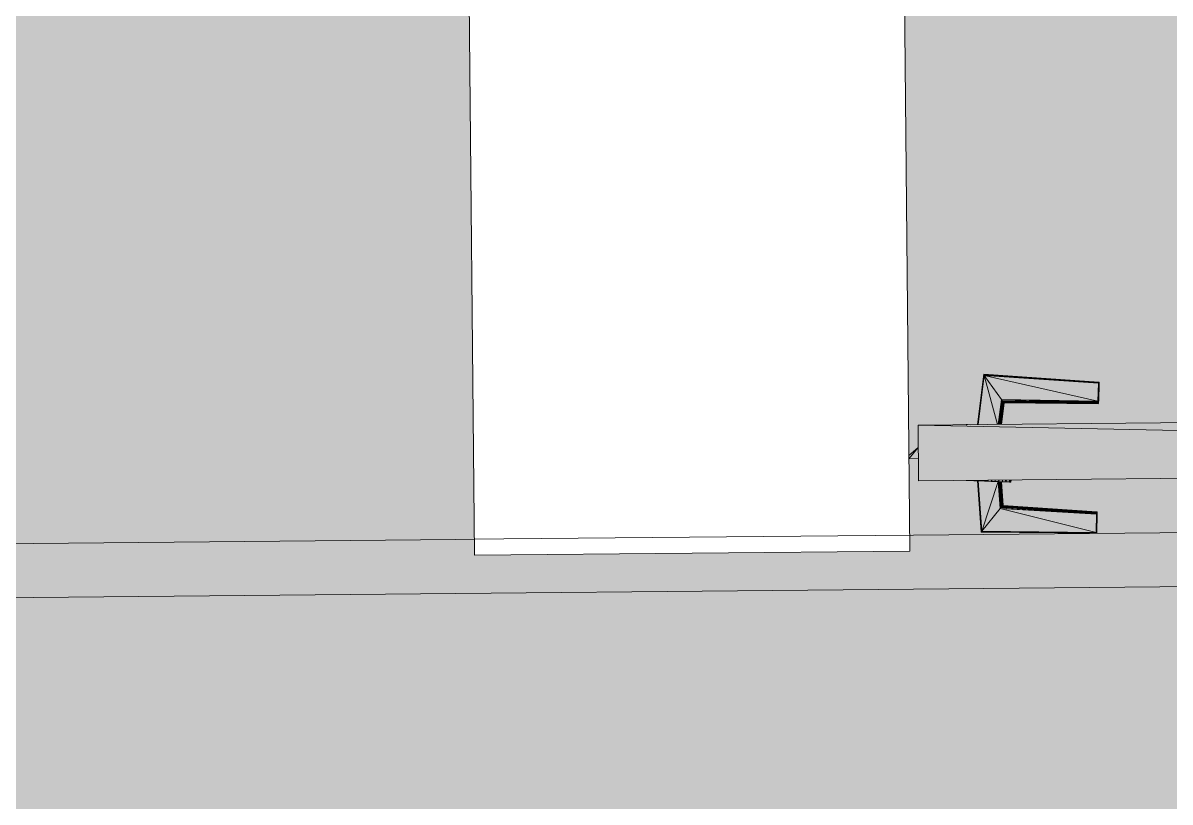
# Model space of a CAD drawing. Header units: millimetres. Extents: x 132836 to 1862386, y -330276 to -143438.
# Drawn here: x 162020 to 162720, y -272098 to -271623 of the extents above; entities that cross this region are included whole.
import ezdxf

# ---------------------------------------------------------------- set-up
doc = ezdxf.new("R2010")
doc.units = ezdxf.units.MM
doc.header["$MEASUREMENT"] = 0
doc.linetypes.add('Wipeout_Contour', pattern=[1000, 0, -1000])
for name, color, linetype in [('Divers - Dessin général', 7, 'Continuous'), ('Nouveau_0', 7, 'Continuous'), ('Structure - Murs extérieurs', 7, 'Continuous')]:
    doc.layers.add(name, color=color, linetype=linetype)

msp = doc.modelspace()

# ---------------------------------------------------------------- hatches: boundary and pattern name
at = {"linetype": 'Continuous', "lineweight": 0, "true_color": 0x6f6f6f}
h = msp.add_hatch(color=8, dxfattribs=at)
h.paths.add_polyline_path([(141848.442, -275935.042), (141848.442, -295062.571), (269220.821, -293826.868), (269220.821, -270902.734), (268763.049, -270902.734), (254213.6, -271040.575), (254213.6, -163437.635), (153156.2, -163437.635), (153156.2, -271040.575), (153182.962, -271040.57), (153183.146, -272000.514, -0.4094274), (149183.681, -275935.042)])
h.paths.add_polyline_path([(158435.584, -260639.953), (155145.584, -260639.953), (155145.584, -248364.953), (155145.584, -243089.974), (155145.584, -242189.974), (158435.584, -242189.974)], flags=0)
h.paths.add_polyline_path([(196775.042, -260810.571), (196775.042, -222495.57), (186955.542, -222495.57), (186955.542, -218295.57), (196754.55, -218295.57), (196754.55, -208495.57), (196754.55, -204495.57), (193355.542, -204495.57), (193355.542, -201780.57), (193355.542, -195161.535), (195576.034, -195161.535), (195576.034, -189810.571), (217850.068, -189810.571), (217850.068, -262266.885), (245610.045, -262266.885), (245610.045, -253395.571), (245626.034, -253395.571), (246426.034, -253395.571), (247826.034, -253395.571), (247826.034, -248005.571), (247826.034, -246605.571), (245626.034, -246605.571), (245610.045, -246605.571), (245610.045, -171995.57), (212806.28, -171995.57), (161503.433, -171995.57), (161503.433, -193810.571), (161503.433, -230015.57), (161503.433, -260810.571)], flags=0)
h.paths.add_polyline_path([(162737.042, -269433.913, -0.0903187), (162858.773, -268727.623, -0.2014487), (163912.639, -267592.74, -0.1042114), (164718.006, -267415.055), (165317.979, -267409.371, -0.1040446), (166125.354, -267571.244, -0.2382555), (167284.257, -268953.318, -0.0551886), (167336.836, -269390.334), (167338.931, -269611.438), (167351.046, -270890.267), (167092.583, -271892.761, -0.2679492), (165370.083, -272909.124), (164770.11, -272914.808, -0.1937175), (163379.252, -272370.185, -0.0705688), (163028.663, -271931.262, -0.1316525), (162751.253, -270933.845)], flags=0)
h.paths.add_polyline_path([(173316.986, -273599.031), (173316.986, -273452.052), (173330.488, -267377.824, -0.3805567), (175316.986, -265609.826), (175394.714, -265609.826), (175394.714, -270609.826), (190394.714, -270609.826), (190394.714, -265609.826), (195356.191, -265609.826, -0.4142136), (196856.191, -267109.826), (196856.191, -273660.699, -0.3455016), (195137.285, -275433.432), (175327.752, -275599.002, -0.4157911)], flags=0)
h.paths.add_polyline_path([(205510.093, -271504.083, -0.1344739), (205230.948, -270484.937), (205230.948, -268984.937, -0.4142136), (207230.948, -266984.937), (207830.948, -266984.937, -0.4142136), (209830.948, -268984.937), (209830.948, -270484.937, -0.1288203), (209574.03, -271465.581, -0.2709363), (207830.948, -272484.937), (207230.948, -272484.937, -0.26498)], flags=0)
h.paths.add_polyline_path([(217862.687, -273329.325), (217869.949, -267730.336, -0.0985615), (218100.718, -266943.721), (218117.681, -266951.545, -0.258849), (219955.479, -265605.827), (219953.141, -265587.294), (220637.569, -265587.294), (220637.569, -265687.294), (220637.569, -270687.294), (250537.569, -270687.294), (250537.569, -265687.294), (252208.004, -265687.294), (254186.294, -265687.294), (254186.294, -267687.294), (254186.294, -271062.255, 0.0013458), (254186.323, -271073.021), (254197.209, -273095.233, -0.4142136), (252208.004, -275105.97), (243484.534, -275105.97, -0.005189), (243431.438, -275116.103), (235447.992, -275196.191), (220071.012, -275253.24, -0.3865533), (217873.089, -273475.385, -0.0251892)], flags=0)

# ---------------------------------------------------------------- linework, layer by layer
at = {"color": 7, "linetype": 'Continuous', "lineweight": 20}
for p, q in [((162602.218, -271868.366), (162606.028, -271837.67)), ((162602.253, -271868.366), (162606.028, -271837.67)), ((162602.253, -271868.366), (162606.052, -271837.777)), ((162606.1, -271837.923), (162602.253, -271868.366)), ((162602.316, -271868.365), (162606.1, -271837.923)), ((162606.171, -271838.107), (162602.322, -271868.365)), ((162602.415, -271868.364), (162606.171, -271838.107)), ((162606.278, -271838.329), (162602.421, -271868.364)), ((162602.549, -271868.363), (162606.278, -271838.329)), ((162606.028, -271837.67), (162606.039, -271837.602)), ((162606.028, -271837.67), (162676.064, -271842.529)), ((162606.052, -271837.777), (162606.028, -271837.67)), ((162606.039, -271837.602), (162606.073, -271837.572)), ((162676.064, -271842.529), (162606.039, -271837.602)), ((162606.039, -271837.602), (162676.104, -271842.478)), ((162606.039, -271837.602), (162676.139, -271842.455)), ((162606.052, -271837.777), (162676.064, -271842.529)), ((162676.024, -271842.611), (162606.052, -271837.777)), ((162606.1, -271837.923), (162606.052, -271837.777)), ((162606.073, -271837.572), (162676.139, -271842.455)), ((162606.1, -271837.923), (162676.024, -271842.611)), ((162606.1, -271837.923), (162675.985, -271842.721)), ((162675.939, -271842.86), (162606.1, -271837.923)), ((162606.171, -271838.107), (162606.1, -271837.923)), ((162606.171, -271838.107), (162675.939, -271842.86)), ((162606.278, -271838.329), (162606.171, -271838.107)), ((162606.278, -271838.329), (162675.9, -271843.029)), ((162675.581, -271854.081), (162606.278, -271838.329)), ((162606.278, -271838.329), (162675.939, -271842.86)), ((162616.703, -271852.967), (162606.278, -271838.329)), ((162614.402, -271868.25), (162606.278, -271838.329)), ((162675.581, -271854.081), (162675.9, -271843.029)), ((162675.939, -271842.86), (162675.603, -271854.551)), ((162675.603, -271854.551), (162675.9, -271843.029)), ((162675.985, -271842.721), (162675.63, -271854.936)), ((162675.63, -271854.936), (162675.939, -271842.86)), ((162676.024, -271842.611), (162675.656, -271855.237)), ((162675.656, -271855.237), (162675.985, -271842.721)), ((162676.064, -271842.529), (162675.693, -271855.451)), ((162675.693, -271855.451), (162676.024, -271842.611)), ((162676.139, -271842.455), (162675.723, -271855.577)), ((162676.104, -271842.478), (162675.723, -271855.577)), ((162675.723, -271855.577), (162676.064, -271842.529)), ((162676.139, -271842.455), (162675.764, -271855.613)), ((162675.798, -271855.567), (162676.139, -271842.455)), ((162676.18, -271842.462), (162675.798, -271855.567)), ((162676.215, -271842.498), (162675.798, -271855.567)), ((162676.215, -271842.498), (162675.843, -271855.419)), ((162676.25, -271842.564), (162675.843, -271855.419)), ((162676.25, -271842.564), (162675.894, -271855.189)), ((162676.286, -271842.658), (162675.894, -271855.189)), ((162675.9, -271843.029), (162675.939, -271842.86)), ((162676.286, -271842.658), (162675.937, -271854.872)), ((162676.322, -271842.782), (162675.937, -271854.872)), ((162675.939, -271842.86), (162675.985, -271842.721)), ((162675.985, -271842.721), (162676.024, -271842.611)), ((162676.322, -271842.782), (162675.985, -271854.471)), ((162676.352, -271842.934), (162675.985, -271854.471)), ((162676.024, -271842.611), (162676.064, -271842.529)), ((162676.352, -271842.934), (162676.033, -271853.987)), ((162676.064, -271842.529), (162676.104, -271842.478)), ((162676.104, -271842.478), (162676.139, -271842.455)), ((162676.139, -271842.455), (162676.18, -271842.462)), ((162676.18, -271842.462), (162676.215, -271842.498)), ((162676.215, -271842.498), (162676.25, -271842.564)), ((162676.25, -271842.564), (162676.286, -271842.658)), ((162676.286, -271842.658), (162676.322, -271842.782)), ((162676.322, -271842.782), (162676.352, -271842.934)), ((162616.703, -271852.967), (162614.809, -271868.247)), ((162617.203, -271853.589), (162614.85, -271868.246)), ((162617.203, -271853.589), (162615.378, -271868.241)), ((162617.62, -271854.1), (162615.413, -271868.241)), ((162617.62, -271854.1), (162615.866, -271868.237)), ((162616.703, -271852.967), (162675.581, -271854.081)), ((162675.603, -271854.551), (162616.703, -271852.967)), ((162617.203, -271853.589), (162616.703, -271852.967)), ((162617.62, -271854.1), (162617.203, -271853.589)), ((162675.603, -271854.551), (162617.203, -271853.589)), ((162675.656, -271855.237), (162617.62, -271854.1)), ((162617.62, -271854.1), (162675.603, -271854.551)), ((162675.63, -271854.936), (162617.62, -271854.1)), ((162617.96, -271854.499), (162617.62, -271854.1)), ((162675.603, -271854.551), (162675.581, -271854.081)), ((162676.033, -271853.987), (162675.985, -271854.471)), ((163710.049, -271857.87), (162565.907, -271868.71)), ((162617.96, -271854.499), (162615.895, -271868.236)), ((162617.96, -271854.499), (162616.255, -271868.233)), ((162616.528, -271868.23), (162617.96, -271854.499)), ((162618.219, -271854.782), (162616.551, -271868.23)), ((162618.395, -271854.949), (162616.569, -271868.23)), ((162618.395, -271854.949), (162616.749, -271868.228)), ((162616.842, -271868.227), (162618.395, -271854.949)), ((162618.488, -271854.998), (162616.848, -271868.227)), ((162618.219, -271854.782), (162617.96, -271854.499)), ((162675.656, -271855.237), (162617.96, -271854.499)), ((162618.219, -271854.782), (162675.656, -271855.237)), ((162675.693, -271855.451), (162618.219, -271854.782)), ((162618.395, -271854.949), (162618.219, -271854.782)), ((162618.488, -271854.998), (162618.395, -271854.949)), ((162618.395, -271854.949), (162675.693, -271855.451)), ((162675.723, -271855.577), (162618.395, -271854.949)), ((162618.488, -271854.998), (162675.723, -271855.577)), ((162675.764, -271855.613), (162618.488, -271854.998)), ((162675.63, -271854.936), (162675.603, -271854.551)), ((162675.656, -271855.237), (162675.63, -271854.936)), ((162675.693, -271855.451), (162675.656, -271855.237)), ((162675.723, -271855.577), (162675.693, -271855.451)), ((162675.764, -271855.613), (162675.723, -271855.577)), ((162675.798, -271855.567), (162675.764, -271855.613)), ((162675.843, -271855.419), (162675.798, -271855.567)), ((162675.894, -271855.189), (162675.843, -271855.419)), ((162675.937, -271854.872), (162675.894, -271855.189)), ((162675.985, -271854.471), (162675.937, -271854.872)), ((162565.907, -271868.71), (163710.371, -271891.838)), ((162565.907, -271868.71), (162566.229, -271902.677)), ((162595.41, -271868.352), (162595.219, -271868.391)), ((162595.219, -271868.391), (162595.312, -271868.359)), ((162595.312, -271868.359), (162595.219, -271868.379)), ((162595.219, -271868.379), (162595.248, -271868.369)), ((162595.219, -271868.379), (162595.219, -271868.391)), ((162595.219, -271868.391), (162595.219, -271868.379)), ((162595.219, -271868.391), (162595.219, -271868.432)), ((162595.248, -271868.405), (162595.219, -271868.391)), ((162595.7, -271868.339), (162595.248, -271868.405)), ((162595.248, -271868.405), (162595.538, -271868.345)), ((162595.248, -271868.405), (162595.41, -271868.352)), ((162595.248, -271868.405), (162595.248, -271868.432)), ((162595.312, -271868.42), (162595.248, -271868.405)), ((162595.898, -271868.335), (162595.312, -271868.42)), ((162595.312, -271868.42), (162595.7, -271868.339)), ((162595.41, -271868.352), (162595.312, -271868.359)), ((162595.312, -271868.42), (162595.312, -271868.431)), ((162595.376, -271868.431), (162595.312, -271868.42)), ((162595.538, -271868.345), (162595.41, -271868.352)), ((162595.446, -271868.43), (162595.898, -271868.335)), ((162596.119, -271868.333), (162595.457, -271868.43)), ((162595.7, -271868.339), (162595.538, -271868.345)), ((162595.666, -271868.428), (162596.119, -271868.333)), ((162595.898, -271868.335), (162595.7, -271868.339)), ((162596.119, -271868.333), (162595.898, -271868.335)), ((162597.873, -271868.407), (162596.119, -271868.333)), ((162566.229, -271902.677), (163710.371, -271891.838)), ((162595.268, -271902.402), (162595.338, -271902.404)), ((162595.338, -271902.404), (162595.431, -271902.408)), ((162595.431, -271902.401), (162595.431, -271902.408)), ((162595.431, -271902.408), (162595.559, -271902.412)), ((162595.559, -271902.412), (162595.564, -271902.399)), ((162595.559, -271902.412), (162597.72, -271902.489)), ((162597.725, -271902.379), (162597.72, -271902.489)), ((162597.72, -271902.489), (162599.881, -271902.566)), ((162599.821, -271902.359), (162599.881, -271902.566)), ((162599.881, -271902.566), (162599.955, -271902.358)), ((162599.885, -271902.359), (162599.881, -271902.566)), ((162599.881, -271902.566), (162602.055, -271902.642)), ((162602.063, -271902.338), (162602.055, -271902.642)), ((162602.055, -271902.642), (162604.228, -271902.72)), ((162602.206, -271902.714), (162602.235, -271902.705)), ((162604.43, -271933.91), (162602.206, -271902.714)), ((162602.235, -271902.705), (162602.299, -271902.692)), ((162604.458, -271933.817), (162602.235, -271902.705)), ((162604.43, -271933.91), (162602.235, -271902.705)), ((162602.299, -271902.692), (162602.398, -271902.677)), ((162604.595, -271933.522), (162602.299, -271902.692)), ((162604.509, -271933.688), (162602.299, -271902.692)), ((162604.458, -271933.817), (162602.299, -271902.692)), ((162602.392, -271902.655), (162602.496, -271902.658)), ((162602.398, -271902.677), (162602.525, -271902.659)), ((162604.595, -271933.522), (162602.398, -271902.677)), ((162604.709, -271933.32), (162602.525, -271902.659)), ((162604.595, -271933.522), (162602.525, -271902.659)), ((162604.113, -271902.318), (162604.228, -271902.72)), ((162604.228, -271902.72), (162604.369, -271902.316)), ((162604.235, -271902.317), (162604.228, -271902.72)), ((162604.228, -271902.72), (162606.406, -271902.797)), ((162604.709, -271933.32), (162614.709, -271903.091)), ((162606.406, -271902.797), (162606.582, -271902.295)), ((162606.419, -271902.297), (162606.406, -271902.797)), ((162606.406, -271902.797), (162608.585, -271902.874)), ((162608.603, -271902.276), (162608.585, -271902.874)), ((162608.585, -271902.874), (162610.433, -271902.939)), ((162610.433, -271902.939), (162610.764, -271902.951)), ((162610.56, -271902.257), (162610.764, -271902.951)), ((162610.764, -271902.951), (162611.007, -271902.253)), ((162610.781, -271902.255), (162610.764, -271902.951)), ((162610.764, -271902.951), (162612.949, -271903.028)), ((162612.97, -271902.235), (162612.949, -271903.028)), ((162612.949, -271903.028), (162615.133, -271903.106)), ((162614.709, -271903.091), (162615.882, -271919.531)), ((162614.709, -271903.091), (162616.404, -271918.937)), ((162614.869, -271902.217), (162615.133, -271903.106)), ((162615.133, -271903.106), (162615.444, -271902.211)), ((162615.133, -271903.106), (162615.154, -271902.214)), ((162615.133, -271903.106), (162616.766, -271903.164)), ((162615.279, -271903.112), (162616.404, -271918.937)), ((162615.761, -271903.129), (162616.404, -271918.937)), ((162615.761, -271903.129), (162616.853, -271918.448)), ((162615.761, -271903.129), (162617.209, -271918.065)), ((162616.15, -271903.142), (162617.209, -271918.065)), ((162616.15, -271903.142), (162617.486, -271917.79)), ((162616.441, -271903.153), (162617.486, -271917.79)), ((162616.441, -271903.153), (162617.67, -271917.625)), ((162616.638, -271903.16), (162617.67, -271917.625)), ((162616.638, -271903.16), (162617.762, -271917.571)), ((162616.737, -271903.163), (162617.762, -271917.571)), ((162616.766, -271903.164), (162617.312, -271903.183)), ((162617.312, -271903.183), (162617.338, -271902.193)), ((162617.312, -271903.183), (162619.491, -271903.26)), ((162619.173, -271902.176), (162619.491, -271903.26)), ((162619.491, -271903.26), (162619.87, -271902.169)), ((162619.491, -271903.26), (162619.516, -271902.173)), ((162619.491, -271903.26), (162621.67, -271903.338)), ((162621.67, -271903.338), (162621.699, -271902.152)), ((162621.897, -271903.346), (162621.885, -271902.15)), ((162621.897, -271903.346), (162621.926, -271902.15)), ((162622.088, -271903.352), (162622.083, -271902.148)), ((162622.088, -271903.352), (162622.147, -271902.148)), ((162622.088, -271903.352), (162622.118, -271902.148)), ((162622.251, -271903.358), (162622.28, -271902.146)), ((162622.379, -271903.363), (162622.385, -271902.145)), ((162622.379, -271903.363), (162622.408, -271902.145)), ((162622.472, -271903.366), (162622.484, -271902.144)), ((162622.472, -271903.366), (162622.501, -271902.144)), ((162622.542, -271903.368), (162622.559, -271902.144)), ((162622.542, -271903.368), (162622.571, -271902.144)), ((162622.571, -271903.369), (162622.594, -271902.143)), ((162621.67, -271903.338), (162621.897, -271903.346)), ((162621.897, -271903.346), (162622.088, -271903.352)), ((162622.088, -271903.352), (162622.251, -271903.358)), ((162622.251, -271903.358), (162622.35, -271903.362)), ((162622.35, -271903.362), (162622.379, -271903.363)), ((162622.379, -271903.363), (162622.472, -271903.366)), ((162622.472, -271903.366), (162622.542, -271903.368)), ((162622.542, -271903.368), (162622.571, -271903.369)), ((162622.571, -271903.369), (162622.542, -271903.368)), ((162604.709, -271933.32), (162615.882, -271919.531)), ((162616.404, -271918.937), (162615.882, -271919.531)), ((162615.882, -271919.531), (162674.743, -271922.551)), ((162674.434, -271934.081), (162615.882, -271919.531)), ((162615.882, -271919.531), (162674.695, -271923.026)), ((162616.404, -271918.937), (162616.853, -271918.448)), ((162616.404, -271918.937), (162674.743, -271922.551)), ((162616.853, -271918.448), (162617.209, -271918.065)), ((162616.853, -271918.448), (162674.743, -271922.551)), ((162616.853, -271918.448), (162674.785, -271922.158)), ((162616.853, -271918.448), (162674.829, -271921.851)), ((162617.209, -271918.065), (162617.486, -271917.79)), ((162617.209, -271918.065), (162674.829, -271921.851)), ((162617.486, -271917.79), (162617.67, -271917.625)), ((162617.486, -271917.79), (162674.829, -271921.851)), ((162617.486, -271917.79), (162674.873, -271921.63)), ((162617.67, -271917.625), (162617.762, -271917.571)), ((162617.67, -271917.625), (162674.919, -271921.493)), ((162674.873, -271921.63), (162617.67, -271917.625)), ((162674.919, -271921.493), (162617.762, -271917.571)), ((162617.762, -271917.571), (162674.953, -271921.455)), ((162674.743, -271922.551), (162674.434, -271934.081)), ((162674.695, -271923.026), (162674.434, -271934.081)), ((162674.785, -271922.158), (162674.47, -271934.243)), ((162674.743, -271922.551), (162674.47, -271934.243)), ((162674.829, -271921.851), (162674.5, -271934.376)), ((162674.785, -271922.158), (162674.5, -271934.376)), ((162674.873, -271921.63), (162674.536, -271934.48)), ((162674.829, -271921.851), (162674.536, -271934.48)), ((162674.919, -271921.493), (162674.572, -271934.555)), ((162674.873, -271921.63), (162674.572, -271934.555)), ((162674.919, -271921.493), (162674.613, -271934.6)), ((162674.953, -271921.455), (162674.648, -271934.616)), ((162674.919, -271921.493), (162674.648, -271934.616)), ((162674.994, -271921.501), (162674.648, -271934.616)), ((162674.994, -271921.501), (162674.688, -271934.603)), ((162674.743, -271922.551), (162674.695, -271923.026)), ((162674.994, -271921.501), (162674.723, -271934.559)), ((162675.03, -271921.636), (162674.723, -271934.559)), ((162674.743, -271922.551), (162674.785, -271922.158)), ((162675.03, -271921.636), (162674.763, -271934.488)), ((162675.061, -271921.859), (162674.763, -271934.488)), ((162674.785, -271922.158), (162674.829, -271921.851)), ((162675.061, -271921.859), (162674.803, -271934.387)), ((162675.093, -271922.169), (162674.803, -271934.387)), ((162674.829, -271921.851), (162674.873, -271921.63)), ((162675.093, -271922.169), (162674.848, -271934.257)), ((162675.12, -271922.564), (162674.848, -271934.257)), ((162674.873, -271921.63), (162674.919, -271921.493)), ((162675.12, -271922.564), (162674.887, -271934.097)), ((162675.142, -271923.042), (162674.887, -271934.097)), ((162674.919, -271921.493), (162674.953, -271921.455)), ((162674.953, -271921.455), (162674.994, -271921.501)), ((162674.994, -271921.501), (162675.03, -271921.636)), ((162675.03, -271921.636), (162675.061, -271921.859)), ((162675.061, -271921.859), (162675.093, -271922.169)), ((162675.093, -271922.169), (162675.12, -271922.564)), ((162675.12, -271922.564), (162675.142, -271923.042)), ((162604.43, -271933.91), (162604.458, -271933.817)), ((162674.613, -271934.6), (162604.43, -271933.91)), ((162604.43, -271933.91), (162674.572, -271934.555)), ((162604.436, -271933.966), (162604.43, -271933.91)), ((162604.466, -271933.987), (162604.436, -271933.966)), ((162674.613, -271934.6), (162604.436, -271933.966)), ((162604.458, -271933.817), (162604.509, -271933.688)), ((162604.458, -271933.817), (162674.536, -271934.48)), ((162674.572, -271934.555), (162604.458, -271933.817)), ((162604.466, -271933.987), (162674.613, -271934.6)), ((162674.648, -271934.616), (162604.466, -271933.987)), ((162604.509, -271933.688), (162604.595, -271933.522)), ((162674.47, -271934.243), (162604.509, -271933.688)), ((162674.536, -271934.48), (162604.509, -271933.688)), ((162674.5, -271934.376), (162604.509, -271933.688)), ((162604.595, -271933.522), (162604.709, -271933.32)), ((162674.47, -271934.243), (162604.595, -271933.522)), ((162674.434, -271934.081), (162604.709, -271933.32)), ((162674.47, -271934.243), (162604.709, -271933.32)), ((162674.47, -271934.243), (162674.434, -271934.081)), ((162674.5, -271934.376), (162674.47, -271934.243)), ((162674.536, -271934.48), (162674.5, -271934.376)), ((162674.572, -271934.555), (162674.536, -271934.48)), ((162674.613, -271934.6), (162674.572, -271934.555)), ((162674.648, -271934.616), (162674.613, -271934.6)), ((162674.688, -271934.603), (162674.648, -271934.616)), ((162674.723, -271934.559), (162674.688, -271934.603)), ((162674.763, -271934.488), (162674.723, -271934.559)), ((162674.803, -271934.387), (162674.763, -271934.488)), ((162674.848, -271934.257), (162674.803, -271934.387)), ((162674.887, -271934.097), (162674.848, -271934.257))]:
    msp.add_line(p, q, dxfattribs=at)
msp.add_point((162617.768, -271917.571), dxfattribs=at)

# ---------------------------------------------------------------- next in the draw order: wipeouts: each hides what was drawn before it
at = {"color": 254, "linetype": 'Wipeout_Contour', "lineweight": 0, "ltscale": 1266425.116288004}
msp.add_wipeout([(162295.534, -271947.977), (162560.826, -271945.464), (162557.416, -271585.48), (162292.124, -271587.993)], dxfattribs=at).dxf.layer = 'Structure - Murs extérieurs'

# ---------------------------------------------------------------- next in the draw order: linework, layer by layer
at = {"color": 7, "linetype": 'Continuous', "lineweight": 20}
for p, q in [((162566.036, -271882.297), (162560.274, -271887.232)), ((162566.036, -271882.297), (162560.293, -271889.145)), ((162560.274, -271887.232), (162560.293, -271889.145)), ((162566.1, -271889.09), (162560.293, -271889.145))]:
    msp.add_line(p, q, dxfattribs=at)
at = {"layer": 'Divers - Dessin général', "color": 8, "linetype": 'Continuous', "lineweight": 5}
msp.add_lwpolyline([(254205.676, -163437.635), (254186.294, -271067.638), (152856.388, -272027.634), (152839.018, -197317.635), (152835.676, -163437.635)], close=True, dxfattribs=at)
at = {"layer": 'Divers - Dessin général', "color": 14, "linetype": 'Continuous', "lineweight": 5, "true_color": 0x990000}
msp.add_lwpolyline([(254205.676, -163437.635), (254186.294, -271067.638), (152856.388, -272027.634), (152839.018, -197317.635), (152835.676, -163437.635)], close=True, dxfattribs=at)
at = {"layer": 'Nouveau_0', "color": 8, "linetype": 'Continuous', "lineweight": 5}
msp.add_line((152835.676, -272063.016), (254199.193, -271079.638), dxfattribs=at)
msp.add_line((152835.676, -272063.016), (254199.193, -271079.638), dxfattribs=at)
at = {"layer": 'Nouveau_0', "color": 8, "linetype": 'Continuous', "lineweight": 5, "flags": 128}
msp.add_lwpolyline([(152835.676, -272063.016), (254199.193, -271079.638), (254199.193, -163437.635), (152835.676, -163437.635), (152835.676, -197326.333)], close=True, dxfattribs=at)
at = {"layer": 'Structure - Murs extérieurs', "color": 7, "linetype": 'Continuous', "lineweight": 5}
for points in [[(162292.124, -271587.993), (162295.534, -271947.977)], [(162560.826, -271945.464), (162557.416, -271585.48)], [(162295.534, -271947.977), (162560.826, -271945.464)]]:
    msp.add_lwpolyline(points, dxfattribs=at)

doc.saveas('drawing.dxf')
